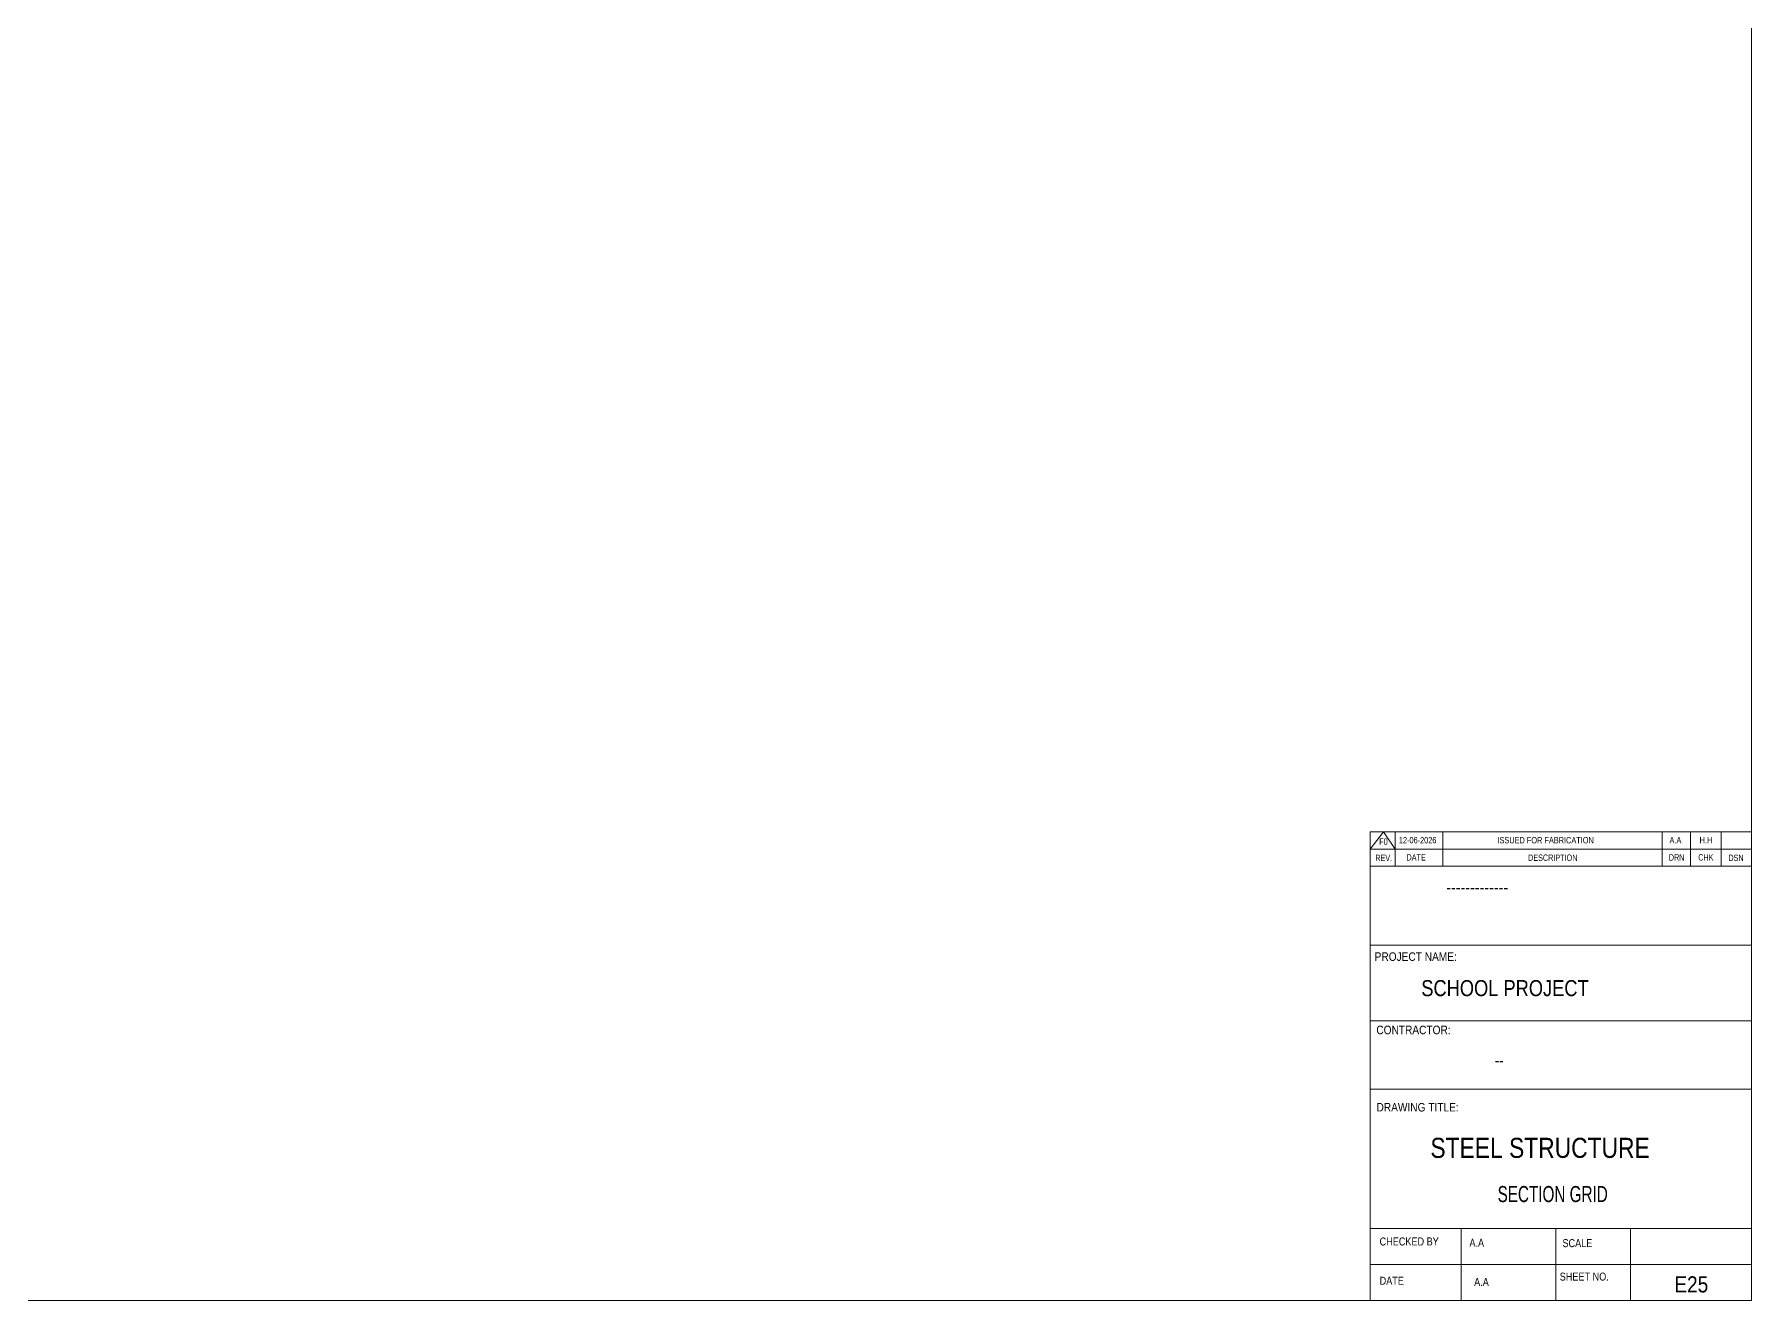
# Model space of a CAD drawing. Header units: millimetres. Extents: x -72 to 1100, y -472 to 348.
# Drawn here: x 544 to 1100, y -472 to -62 of the extents above; entities that cross this region are included whole.
import ezdxf

# ---------------------------------------------------------------- set-up
doc = ezdxf.new("R2010")
doc.units = ezdxf.units.MM
doc.linetypes.add('XKITLINE00', pattern=[0])
doc.layers.add('DrawingSheet', color=5, linetype='Continuous', lineweight=0)
doc.layers.add('OtherObjectType', color=7, linetype='Continuous', lineweight=0)
doc.styles.add('@ARIAL_UNICODE_MS_BOLD', font='ARIAL.TTF')
doc.styles.add('ARIAL', font='ARIAL.TTF')
doc.styles.add('ARIAL_NARROW', font='ARIALN.TTF')
doc.styles.add('COMIC_SANS_MS_BOLD', font='COMICBD.TTF')
doc.styles.add('SWIS721_EX_BT', font='ARIAL.TTF')
doc.styles.add('SWISSE', font='ARIAL.TTF')

# ---------------------------------------------------------------- blocks, each defined once
blk = doc.blocks.new('*A1')
at = {"layer": 'DrawingSheet', "color": 5, "linetype": 'XKITLINE00', "lineweight": 0}
for p, q in [((1100.02, -471.87), (1100.02, 348.13)), ((-68.98, -471.87), (1100.02, -471.87))]:
    blk.add_line(p, q, dxfattribs=at)
blk = doc.blocks.new('*A2')
at = {"layer": 'OtherObjectType', "color": 7, "linetype": 'XKITLINE00', "lineweight": 0}
for p, q in [((976.52, -320.11), (1100.02, -320.11)), ((976.52, -325.67), (980.84, -320.11)), ((976.52, -325.67), (976.52, -320.11)), ((980.84, -320.11), (984.54, -325.67)), ((984.54, -325.67), (984.54, -320.11)), ((999.98, -325.67), (999.98, -320.11)), ((1070.99, -325.67), (1070.99, -320.11)), ((1080.26, -325.67), (1080.26, -320.11)), ((1090.14, -325.67), (1090.14, -320.11)), ((1100.02, -325.67), (1100.02, -320.11)), ((976.52, -325.67), (1100.02, -325.67)), ((976.52, -331.22), (976.52, -325.67)), ((980.22, -325.67), (1100.02, -325.67)), ((984.54, -331.22), (984.54, -325.67)), ((999.98, -331.22), (999.98, -325.67)), ((1070.99, -331.22), (1070.99, -325.67)), ((1080.26, -331.22), (1080.26, -325.67)), ((1090.14, -331.22), (1090.14, -325.67)), ((1100.02, -331.22), (1100.02, -325.67))]:
    blk.add_line(p, q, dxfattribs=at)
at = {"layer": 'OtherObjectType', "color": 7, "style": 'ARIAL_NARROW'}
for s, height, width, p in [('F0', 2.058, 1.008832, (979.42, -324.28)), ('12-06-2026', 2.058, 1.008832, (985.78, -323.81)), ('ISSUED FOR FABRICATION', 2.0583, 1.008832, (1017.72, -323.81)), ('A.A', 2.058, 1.008832, (1073.42, -323.81)), ('H.H', 2.058, 1.008832, (1083.15, -323.81)), ('REV.', 2.058, 0.907949, (978.15, -329.56)), ('DATE', 2.058, 0.907949, (988.25, -329.37)), ('DESCRIPTION', 2.0583, 0.907949, (1027.63, -329.48)), ('DRN', 2.058, 0.907949, (1073.19, -329.4)), ('CHK', 2.058, 0.907949, (1082.74, -329.37)), ('DSN', 2.058, 0.907949, (1092.48, -329.52))]:
    blk.add_text(s, height=height, dxfattribs=dict(at, width=width)).set_placement(p)
blk = doc.blocks.new('*A3')
at = {"layer": 'OtherObjectType', "color": 2, "linetype": 'XKITLINE00', "lineweight": 0}
for p, q in [((976.52, -331.22), (1100.02, -331.22)), ((976.52, -471.87), (976.52, -331.23)), ((1100, -331.24), (1100.02, -471.87)), ((1100.02, -356.73), (976.52, -356.73)), ((976.52, -381.24), (1100.02, -381.24)), ((1100.02, -403.38), (976.52, -403.38)), ((1100.02, -448.47), (976.52, -448.47)), ((1005.96, -448.47), (1005.96, -471.87)), ((1036.64, -471.87), (1036.64, -448.47)), ((1060.77, -471.87), (1060.77, -448.47)), ((1100.02, -460.17), (976.52, -460.17)), ((1100.02, -471.87), (976.52, -471.87))]:
    blk.add_line(p, q, dxfattribs=at)
at = {"layer": 'OtherObjectType', "color": 4, "style": '@ARIAL_UNICODE_MS_BOLD', "width": 0.85}
blk.add_text('-------------', height=3.9, dxfattribs=at).set_placement((1001.13, -339.97))
at = {"layer": 'OtherObjectType', "color": 3}
for s, height, style, width, p in [('PROJECT NAME:', 2.7618, 'SWIS721_EX_BT', 0.85, (977.94, -361.86)), ('CONTRACTOR:', 2.7618, 'SWISSE', 0.85, (978.49, -385.6)), ('DRAWING TITLE:', 2.7618, 'SWIS721_EX_BT', 0.85, (978.55, -410.63)), ('SECTION GRID', 5.2, 'ARIAL', 0.68, (1017.75, -439.96)), ('E25', 5.2, 'ARIAL', 0.85, (1074.98, -469.19))]:
    blk.add_text(s, height=height, dxfattribs=dict(at, style=style, width=width)).set_placement(p)
at = {"layer": 'OtherObjectType', "color": 7, "width": 0.85}
for s, height, p in [('SCHOOL PROJECT', 5.2, (993.05, -373.28)), ('STEEL STRUCTURE', 6.5, (996, -425.65)), ('CHECKED BY', 2.592, (979.55, -454.01)), ('A.A', 2.592, (1008.63, -454.42)), ('SCALE', 2.592, (1038.76, -454.55)), ('DATE', 2.592, (979.56, -466.72)), ('A.A', 2.592, (1010.16, -467.12)), ('SHEET NO.', 2.592, (1037.88, -465.38))]:
    blk.add_text(s, height=height, dxfattribs=at).set_placement(p)
at = {"layer": 'OtherObjectType', "color": 1, "style": 'COMIC_SANS_MS_BOLD', "width": 0.85}
blk.add_text('--', height=3.9, dxfattribs=at).set_placement((1016.78, -396.02))

msp = doc.modelspace()

# ---------------------------------------------------------------- block references
at = {"lineweight": 0}
for name in ['*A1', '*A2', '*A3']:
    msp.add_blockref(name, (0, 0), dxfattribs=at)

doc.saveas('drawing.dxf')
